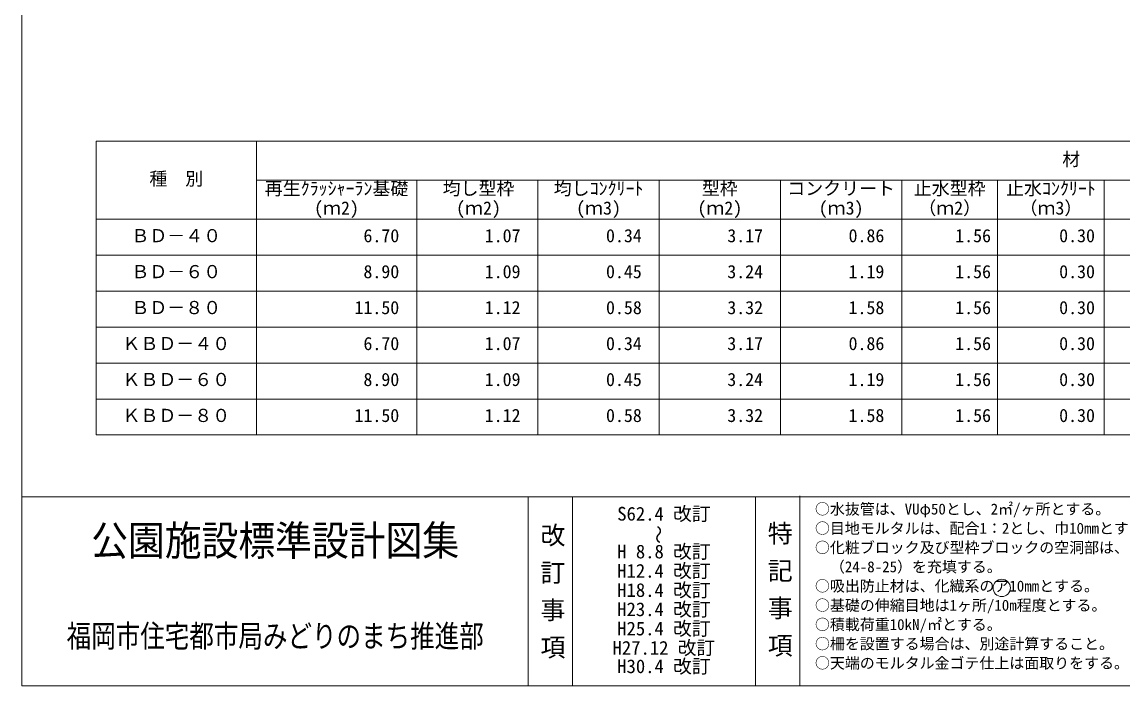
# Model space of a CAD drawing. Units: millimetres on the paper, scale 1:20. Extents: x 11 to 3083, y 13 to 5005.
# Drawn here: x 10.9 to 125.1, y 12.8 to 81.8 of the extents above; entities that cross this region are included whole.
import ezdxf
from ezdxf.enums import TextEntityAlignment as Align

# ---------------------------------------------------------------- set-up
doc = ezdxf.new("R2010")
doc.units = ezdxf.units.MM
for name, color, linetype, lineweight in [('0_2', 1, 'Continuous', 13), ('_0-0_', 7, 'Continuous', 13), ('本体', 7, 'Continuous', 13)]:
    doc.layers.add(name, color=color, linetype=linetype, lineweight=lineweight)
doc.styles.add('@ＭＳ ゴシック', font='')
doc.styles.add('ＭＳ ゴシック', font='')
doc.styles.get('@ＭＳ ゴシック').set_extended_font_data('@MS Gothic')
doc.styles.get('ＭＳ ゴシック').set_extended_font_data('MS Gothic')

msp = doc.modelspace()

# ---------------------------------------------------------------- linework, layer by layer
at = {"layer": '0_2', "color": 7}
for p, q in [((18.568, 69.365), (18.568, 38.855)), ((18.568, 69.365), (259.002, 69.365)), ((35.218, 69.365), (35.218, 38.855)), ((35.218, 65.315), (259.002, 65.315)), ((51.868, 65.315), (51.868, 38.855)), ((64.468, 65.315), (64.468, 38.855)), ((77.068, 65.315), (77.068, 38.855)), ((89.668, 65.315), (89.668, 38.855)), ((102.268, 65.315), (102.268, 38.855)), ((112.226, 65.315), (112.226, 38.855)), ((123.309, 65.315), (123.309, 38.855)), ((18.568, 61.265), (259.002, 61.265)), ((18.568, 57.53), (259.002, 57.53)), ((18.568, 53.795), (259.002, 53.795)), ((18.568, 50.06), (259.002, 50.06)), ((18.568, 46.325), (259.002, 46.325)), ((18.568, 42.59), (259.002, 42.59)), ((18.568, 38.855), (259.002, 38.855))]:
    msp.add_line(p, q, dxfattribs=at)
msp.add_circle((112.658, 22.967), 0.9, dxfattribs=at)
at = {"layer": '_0-0_', "color": 6}
for p, q in [((10.863, 193.956), (10.863, 12.775)), ((10.863, 32.432), (284.676, 32.432)), ((10.863, 12.775), (284.676, 12.775))]:
    msp.add_line(p, q, dxfattribs=at)
at = {"layer": '_0-0_'}
for p, q in [((63.469, 32.432), (63.469, 12.775)), ((68.065, 32.432), (68.065, 12.775)), ((87.081, 32.432), (87.081, 12.775)), ((91.677, 32.528), (91.677, 12.775))]:
    msp.add_line(p, q, dxfattribs=at)

# ---------------------------------------------------------------- texts
at = {"layer": '_0-0_', "style": 'ＭＳ ゴシック'}
for s, p in [('材\u3000\u3000\u3000\u3000\u3000\u3000\u3000\u3000\u3000\u3000\u3000\u3000料\u3000\u3000\u3000\u3000\u3000\u3000\u3000\u3000\u3000\u3000\u3000\u3000表', (118.943, 66.408)), ('種\u3000別', (24.096, 64.383)), ('再生ｸﾗｯｼｬｰﾗﾝ基礎', (36.084, 63.375)), ('均し型枠', (54.566, 63.375)), ('均しｺﾝｸﾘｰﾄ', (66.106, 63.375)), ('型枠', (81.503, 63.375)), ('コンクリート', (90.374, 63.375)), ('止水型枠', (103.517, 63.375)), ('止水ｺﾝｸﾘｰﾄ', (113.105, 63.375)), ('(ｍ2)', (41.212, 61.34)), ('(ｍ2)', (55.965, 61.34)), ('(ｍ3)', (68.437, 61.34)), ('(ｍ2)', (81.037, 61.34)), ('(ｍ3)', (93.637, 61.34)), ('（ｍ2）', (103.984, 61.34)), ('（ｍ3）', (114.504, 61.34)), ('ＢＤ－４０', (22.231, 58.465)), ('6.70', (46.339, 58.465)), ('1.07', (58.939, 58.465)), ('0.34', (71.539, 58.465)), ('3.17', (84.139, 58.465)), ('0.86', (96.739, 58.465)), ('1.56', (107.821, 58.465)), ('0.30', (118.621, 58.465)), ('ＢＤ－６０', (22.231, 54.73)), ('8.90', (46.339, 54.73)), ('1.09', (58.939, 54.73)), ('0.45', (71.539, 54.73)), ('3.24', (84.139, 54.73)), ('1.19', (96.739, 54.73)), ('1.56', (107.821, 54.73)), ('0.30', (118.621, 54.73)), ('ＢＤ－８０', (22.231, 50.995)), ('11.50', (45.406, 50.995)), ('1.12', (58.939, 50.995)), ('0.58', (71.539, 50.995)), ('3.32', (84.139, 50.995)), ('1.58', (96.739, 50.995)), ('1.56', (107.821, 50.995)), ('0.30', (118.621, 50.995)), ('ＫＢＤ－４０', (21.299, 47.26)), ('6.70', (46.339, 47.26)), ('1.07', (58.939, 47.26)), ('0.34', (71.539, 47.26)), ('3.17', (84.139, 47.26)), ('0.86', (96.739, 47.26)), ('1.56', (107.821, 47.26)), ('0.30', (118.621, 47.26)), ('ＫＢＤ－６０', (21.299, 43.525)), ('8.90', (46.339, 43.525)), ('1.09', (58.939, 43.525)), ('0.45', (71.539, 43.525)), ('3.24', (84.139, 43.525)), ('1.19', (96.739, 43.525)), ('1.56', (107.821, 43.525)), ('0.30', (118.621, 43.525)), ('ＫＢＤ－８０', (21.299, 39.79)), ('11.50', (45.406, 39.79)), ('1.12', (58.939, 39.79)), ('0.58', (71.539, 39.79)), ('3.32', (84.139, 39.79)), ('1.58', (96.739, 39.79)), ('1.56', (107.821, 39.79)), ('0.30', (118.621, 39.79))]:
    msp.add_text(s, height=1.367, dxfattribs=at).set_placement(p, align=Align.BOTTOM_LEFT)
for s, height, width, p in [('公園施設標準設計図集', 3.114, 0.9, (18.052, 25.394)), ('福岡市住宅都市局みどりのまち推進部', 2.336, 0.8, (15.503, 16.096))]:
    msp.add_text(s, height=height, dxfattribs=dict(at, width=width)).set_placement(p, align=Align.BOTTOM_LEFT)
at = {"layer": '_0-0_', "style": '@ＭＳ ゴシック'}
for s, p in [('特 記 事 項', (88.084, 29.958)), ('改 訂 事 項', (64.472, 29.762))]:
    msp.add_text(s, height=1.899, rotation=270, dxfattribs=at).set_placement(p, align=Align.BOTTOM_LEFT)
at = {"layer": '本体', "style": 'ＭＳ ゴシック'}
for s, height, p in [('S62.4 改訂', 1.424, (72.705, 29.532)), ('○水抜管は、VUφ50とし、2㎡/ヶ所とする。', 1.139, (93.247, 30.249)), ('○目地モルタルは、配合1：2とし、巾10mmとする。', 1.139, (93.247, 28.249)), ('H 8.8 改訂', 1.424, (72.705, 25.605)), ('○化粧ブロック及び型枠ブロックの空洞部は、コンクリート', 1.139, (93.247, 26.249)), ('H12.4 改訂', 1.424, (72.705, 23.605)), ('\u3000（24-8-25）を充填する。', 1.139, (93.247, 24.249)), ('H18.4 改訂', 1.424, (72.705, 21.605)), ('○吸出防止材は、化繊系のア10mmとする。', 1.139, (93.247, 22.249)), ('○基礎の伸縮目地は1ヶ所/10m程度とする。', 1.139, (93.247, 20.249)), ('H23.4 改訂', 1.424, (72.705, 19.605)), ('H25.4 改訂', 1.424, (72.705, 17.605)), ('○積載荷重10kN/㎡とする。', 1.139, (93.247, 18.249)), ('H27.12 改訂', 1.424, (72.219, 15.605)), ('○柵を設置する場合は、別途計算すること。', 1.139, (93.247, 16.249)), ('H30.4 改訂', 1.424, (72.705, 13.685)), ('○天端のモルタル金ゴテ仕上は面取りをする。', 1.139, (93.247, 14.249))]:
    msp.add_text(s, height=height, dxfattribs=at).set_placement(p, align=Align.BOTTOM_LEFT)
msp.add_text('～', height=1.424, rotation=270, dxfattribs=at).set_placement((75.84, 29.482), align=Align.BOTTOM_LEFT)

doc.saveas('drawing.dxf')
